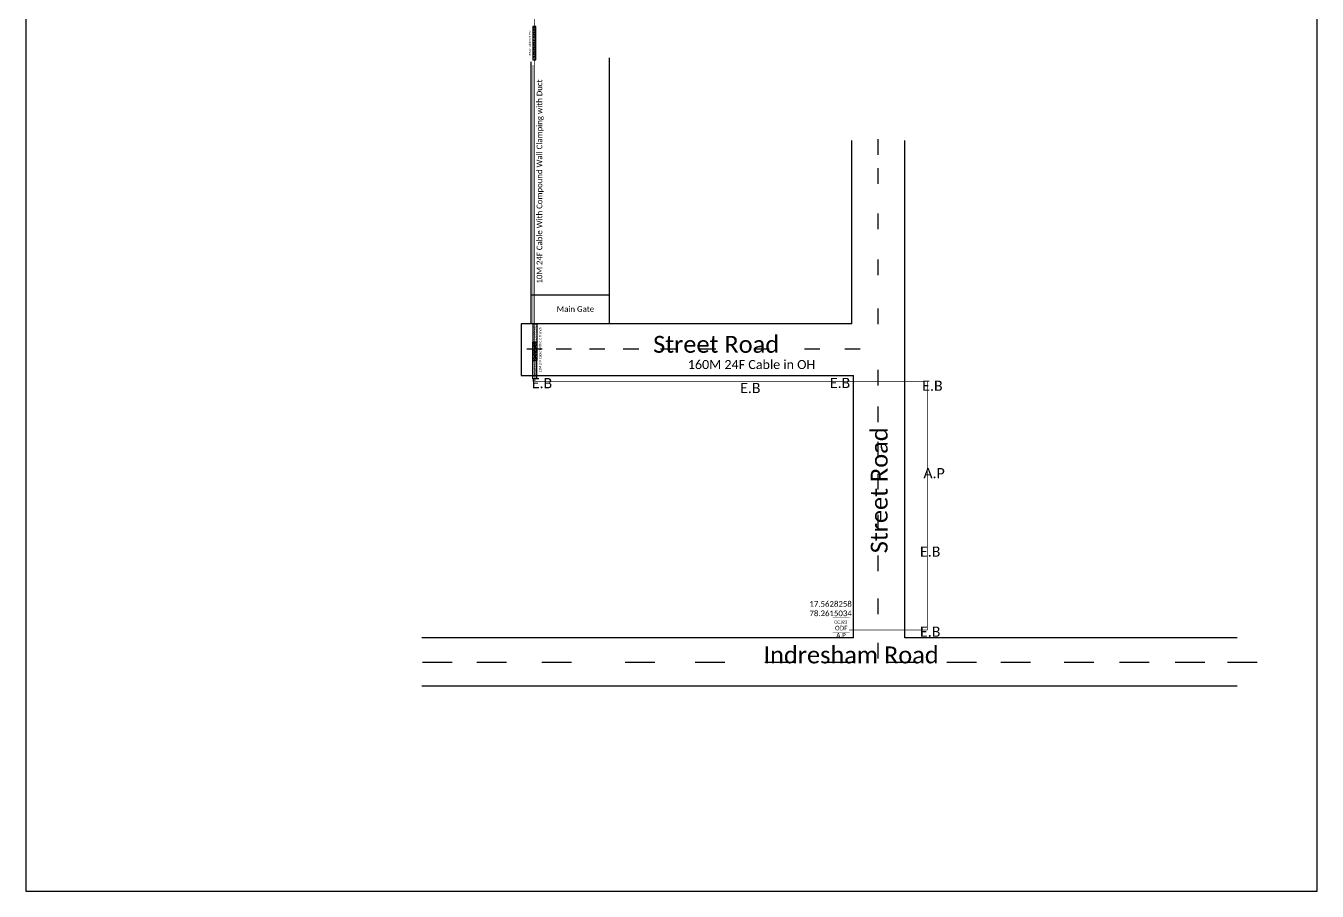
# Model space of a CAD drawing. Header units: inches. Extents: x -263 to 27067233, y -439 to 817078.
# Drawn here: x 1682 to 2826, y -439 to 328 of the extents above; entities that cross this region are included whole.
import ezdxf
from ezdxf.enums import TextEntityAlignment as Align

# ---------------------------------------------------------------- set-up
doc = ezdxf.new("R2010")
doc.units = ezdxf.units.IN
doc.header["$MEASUREMENT"] = 0
doc.layers.add('24F Cable', color=3, linetype='Continuous')
doc.layers.add('6F Cable', color=5, linetype='Continuous')
doc.layers.add('ODF', color=134, linetype='Continuous', true_color=0x149f8f)
doc.styles.add('Legend', font='calibri.ttf')
doc.styles.get("Standard").update_dxf_attribs({"font": 'arial.ttf'})

# ---------------------------------------------------------------- blocks, each defined once
blk = doc.blocks.new('ODF')
at = {"layer": 'ODF', "const_width": 0.142}
blk.add_lwpolyline([(15.8, 14.2), (0, 14.2), (0, 0), (15.8, 0)], close=True, dxfattribs=at)
at = {"layer": 'ODF', "color": 94, "insert": (2.2, 6.2), "char_height": 4.257, "width": 11.528, "attachment_point": 1}
blk.add_mtext('\\pxqc;{\\fCalibri|b0|i0|c0|p34;\\C256;ODF}', dxfattribs=at)
at = {"layer": 'ODF'}
blk.add_attdef('QQQ', text='', height=4.26, dxfattribs=at).set_placement((7.6, 8.1), align=Align.CENTER)

msp = doc.modelspace()

# ---------------------------------------------------------------- hatches: boundary and pattern name
h = msp.add_hatch()
h.set_pattern_fill('HEX', color=8, scale=9.574556, angle=-180)
h.set_pattern_definition([(180, (2230.0964, 348.5385), (-8e-16, -2.072952), [1.19682, -2.39364]), (300, (2230.0964, 348.5385), (1.79523, 1.036476), [1.19682, -2.39364]), (240, (2228.8996, 348.5385), (1.79523, -1.036476), [1.19682, -2.39364])])
h.paths.add_polyline_path([(2133.9, 316), (2133.9, 327.1), (2131.4, 327.1), (2131.4, 316)])
h = msp.add_hatch()
h.set_pattern_fill('HEX', color=8, scale=9.574556, angle=-180)
h.set_pattern_definition([(180, (2230.1534, 331.0883), (-8e-16, -2.072952), [1.19682, -2.39364]), (300, (2230.1534, 331.0883), (1.79523, 1.036476), [1.19682, -2.39364]), (240, (2228.9566, 331.0883), (1.79523, -1.036476), [1.19682, -2.39364])])
h.paths.add_polyline_path([(2134.7, 314.9), (2131.5, 314.9), (2131.5, 298.5), (2134.7, 298.5)])
at = {"layer": '24F Cable'}
h = msp.add_hatch(dxfattribs=at)
h.set_pattern_fill('AR-SAND', color=6, scale=0.830999)
h.set_pattern_definition([(37.5, (2082.2588, -339.8022), (-0.0523474, 1.601189), [0, -1.2631187, 0, -1.4126985, 0, -1.3503736]), (7.5, (2082.2588, -339.8022), (1.470683, 2.345201), [0, -0.6814193, 0, -1.138469, 0, -0.4362745]), (327.5, (2081.2366, -339.8022), (2.587849, 0.0047027), [0, -0.4154996, 0, -1.4957984, 0, -1.952848]), (317.5, (2081.2366, -339.8022), (2.498089, 0.729348), [0, -0.2077498, 0, -0.980579, 0, -1.121849])])
h.paths.add_polyline_path([(2134.8, 63.6), (2131.6, 63.6), (2131.6, 47.3), (2134.8, 47.3)])
h = msp.add_hatch(dxfattribs=at)
h.set_pattern_fill('AR-SAND', color=6, scale=0.830999)
h.set_pattern_definition([(37.5, (2082.2425, -356.1651), (-0.0523474, 1.601189), [0, -1.2631187, 0, -1.4126985, 0, -1.3503736]), (7.5, (2082.2425, -356.1651), (1.470683, 2.345201), [0, -0.6814193, 0, -1.138469, 0, -0.4362745]), (327.5, (2081.2203, -356.1651), (2.587849, 0.0047027), [0, -0.4154996, 0, -1.4957984, 0, -1.952848]), (317.5, (2081.2203, -356.1651), (2.498089, 0.729348), [0, -0.2077498, 0, -0.980579, 0, -1.121849])])
h.paths.add_polyline_path([(2134.8, 47.2), (2131.5, 47.2), (2131.5, 30.9), (2134.8, 30.9)])
h = msp.add_hatch(dxfattribs=at)
h.set_pattern_fill('AR-SAND', color=6, scale=0.830999)
h.set_pattern_definition([(37.5, (2082.1502, -372.44), (-0.0523474, 1.601189), [0, -1.2631187, 0, -1.4126985, 0, -1.3503736]), (7.5, (2082.1502, -372.44), (1.470683, 2.345201), [0, -0.6814193, 0, -1.138469, 0, -0.4362745]), (327.5, (2081.1281, -372.44), (2.587849, 0.0047027), [0, -0.4154996, 0, -1.4957984, 0, -1.952848]), (317.5, (2081.128, -372.44), (2.498089, 0.729348), [0, -0.2077498, 0, -0.980579, 0, -1.121849])])
h.paths.add_polyline_path([(2134.7, 31), (2131.5, 31), (2131.5, 14.6), (2134.7, 14.6)])

# ---------------------------------------------------------------- linework, layer by layer
for p, q in [((2033.5, -236.3), (2059.8, -236.3)), ((2081.6, -236.3), (2107.9, -236.3)), ((2139.3, -236.3), (2165.6, -236.3)), ((2213.2, -236.3), (2239.5, -236.3)), ((2275.1, -236.3), (2301.4, -236.3)), ((2336.9, -236.3), (2363.3, -236.3)), ((2389.7, -236.3), (2416.1, -236.3)), ((2445.6, -236.3), (2471.9, -236.3)), ((2498.2, -236.3), (2524.5, -236.3)), ((2546, -236.3), (2572.4, -236.3)), ((2602.3, -236.3), (2628.6, -236.3)), ((2651.2, -236.3), (2677.6, -236.3)), ((2700.5, -236.3), (2726.8, -236.3)), ((2746.9, -236.3), (2773.3, -236.3))]:
    msp.add_line(p, q)
for points in [[(1682.1, 994.3), (1682.1, -439.4), (2826.4, -439.4), (2826.4, 994.3)], [(2130, 89.1), (2199, 89.1), (2199, 63.6), (2130, 63.6)], [(2131.6, 63.6), (2134.8, 63.6), (2134.8, 47.3), (2131.6, 47.3)], [(2131.5, 47.2), (2134.8, 47.2), (2134.8, 30.9), (2131.5, 30.9)], [(2131.5, 31), (2134.7, 31), (2134.7, 14.6), (2131.5, 14.6)]]:
    msp.add_lwpolyline(points, close=True)
for points in [[(2133.9, 327.1), (2131.4, 327.1)], [(2131.4, 327.1), (2131.4, 297.4), (2133.9, 297.4), (2133.9, 327.1)], [(2199, 299.1), (2199, 63.6)], [(2130, 63.6), (2130, 295.6)], [(2414, 63.6), (2414, 225.9)], [(2437.1, 227.2), (2437.1, 213.3)], [(2755.5, -214.9), (2460.9, -214.9), (2460.9, 225.9)], [(2437.1, 201.5), (2437.1, 187.6)], [(2437.1, 161.2), (2437.1, 147.3)], [(2437.1, 120.6), (2437.1, 106.7)], [(2437.1, 77.1), (2437.1, 63.2)], [(2130, 63.6), (2120.9, 63.6)], [(2120.9, 63.6), (2120.9, 17.6)], [(2414, 63.6), (2199, 63.6)], [(2126.1, 41.4), (2139.7, 41.4)], [(2151.9, 41.4), (2165.5, 41.4)], [(2181.6, 41.4), (2195.2, 41.4)], [(2211.5, 41.4), (2225.2, 41.4)], [(2244.6, 41.4), (2258.2, 41.4)], [(2279.8, 41.4), (2293.4, 41.4)], [(2327.3, 41.4), (2340.9, 41.4)], [(2372.2, 41.4), (2385.8, 41.4)], [(2407.8, 41.4), (2421.4, 41.4)], [(2120.9, 17.6), (2415.5, 17.6)], [(2415.5, -214.9), (2415.5, 17.6)], [(2437.1, 22.7), (2437.1, 8.8)], [(2437.1, -9.9), (2437.1, -23.8)], [(2437.1, -41.1), (2437.1, -55)], [(2437.1, -69.4), (2437.1, -83.3)], [(2437.1, -105.8), (2437.1, -119.7)], [(2437.1, -142), (2437.1, -155.9)], [(2437.1, -180), (2437.1, -193.9)], [(2415.5, -214.9), (2033, -214.9)], [(2437.1, -219.3), (2437.1, -233.2)], [(2033, -257.4), (2755.5, -257.4)]]:
    msp.add_lwpolyline(points)
at = {"layer": '24F Cable', "const_width": 0.679}
msp.add_lwpolyline([(2411.5, -207.9), (2481, -207.9), (2481, 12.6), (2133.2, 12.6), (2133, 63.6), (2133, 283.9), (2133, 362.5), (2220.1, 362.5), (2219.9, 362.7), (2390.9, 362.7), (2391.2, 556.1), (2359.4, 556.1)], dxfattribs=at)
at = {"layer": '6F Cable', "color": 217, "true_color": 0x93278f, "const_width": 0.679}
msp.add_lwpolyline([(2131.6, 292.9), (2131.6, 12.3)], dxfattribs=at)

# ---------------------------------------------------------------- block references
ref = msp.add_blockref('ODF', (2397, -210.1), dxfattribs=dict(xscale=0.957455568975565, yscale=0.957455568975565, zscale=0.957455568975565))
ref.add_attrib('QQQ', 'CCJ23', dxfattribs={"layer": 'ODF', "height": 2.76}).set_placement((2404.2, -202.3), align=Align.CENTER)

# ---------------------------------------------------------------- texts
at = {"attachment_point": 1, "style": 'Legend'}
for s, insert, char_height in [('Main Gate', (2152.5, 79.1), 5), ('Street Road ', (2238, 52.8), 15), ('E.B', (2130.5, 15.4), 9), ('E.B', (2394.6, 15.6), 9), ('E.B', (2476.5, 13.1), 9), ('E.B', (2315.1, 11.1), 9), ('A.P', (2477.5, -64.4), 9), ('E.B', (2474.5, -133.9), 9), ('17.5628258\\P78.2615034', (2376.5, -182.3), 5), ('E.B', (2474.5, -204.9), 9), ('A.P', (2400.3, -210.5), 4), ('Indresham Road', (2335.7, -222.5), 15)]:
    msp.add_mtext(s, dxfattribs=dict(at, insert=insert, char_height=char_height))
at = {"insert": (2430.8, -139.9), "char_height": 15, "attachment_point": 1, "rotation": 90, "style": 'Legend'}
msp.add_mtext('Street Road ', dxfattribs=at)
at = {"layer": '24F Cable', "attachment_point": 1, "rotation": 90, "style": 'Legend'}
for s, insert, char_height in [('3M 24F Cable With PVC  ', (2127.9, 301), 1.5), ('10M 24F Cable With Compound Wall Clamping with Duct ', (2134.7, 99.2), 5), ('12M 24F Cable With C.C Trench', (2136.9, 20.4), 2)]:
    msp.add_mtext(s, dxfattribs=dict(at, insert=insert, char_height=char_height))
at = {"layer": '24F Cable', "insert": (2268.7, 31.4), "char_height": 8, "attachment_point": 1, "style": 'Legend'}
msp.add_mtext('160M 24F Cable in OH ', dxfattribs=at)

doc.saveas('drawing.dxf')
